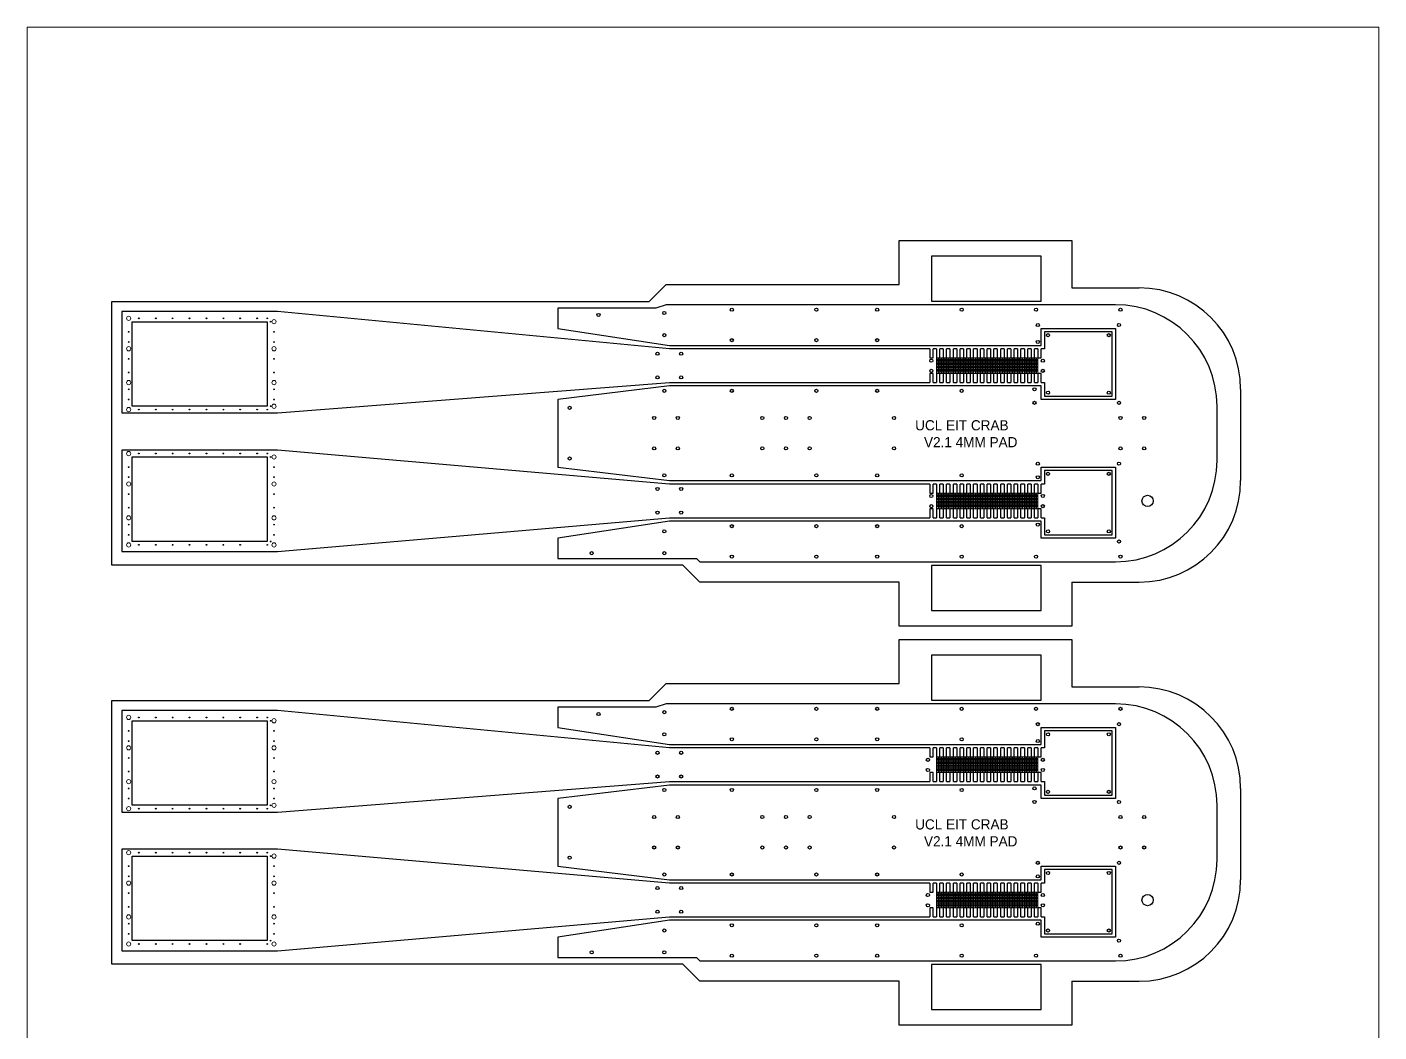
# Model space of a CAD drawing. Header units: millimetres. Extents: x 43.3 to 83.3, y 94.2 to 164.2.
# Drawn here: x 43.29 to 83.29, y 134.5 to 164.21 of the extents above; entities that cross this region are included whole.
import ezdxf

# ---------------------------------------------------------------- set-up
doc = ezdxf.new("R2010")
doc.units = ezdxf.units.MM
for name, color, linetype in [('Foil', 5, 'Continuous'), ('Opening', 1, 'Continuous'), ('Outline', 3, 'Continuous'), ('Rasters', 6, 'Continuous')]:
    doc.layers.add(name, color=color, linetype=linetype)

# ---------------------------------------------------------------- blocks, each defined once
blk = doc.blocks.new('*U15')
at = {"layer": 'Rasters'}
blk.add_line((0, 0.233), (0, -0.233), dxfattribs=at)
blk = doc.blocks.new('*U16')
at = {"layer": 'Rasters', "color": 0, "linetype": 'ByBlock', "lineweight": -2, "transparency": 16777216}
for p in [(0, 0), (0.05, 0), (0.1, 0), (0.15, 0), (0.2, 0), (0.25, 0), (0.3, 0), (0.35, 0), (0.4, 0), (0.45, 0), (0.5, 0), (0.55, 0), (0.6, 0), (0.65, 0), (0.7, 0), (0.75, 0), (0.8, 0), (0.85, 0), (0.9, 0), (0.95, 0), (1, 0), (1.05, 0), (1.1, 0), (1.15, 0), (1.2, 0), (1.25, 0), (1.3, 0), (1.35, 0), (1.4, 0), (1.45, 0), (1.5, 0), (1.55, 0), (1.6, 0), (1.65, 0), (1.7, 0), (1.75, 0), (1.8, 0), (1.85, 0), (1.9, 0), (1.95, 0), (2, 0), (2.05, 0), (2.1, 0), (2.15, 0), (2.2, 0), (2.25, 0), (2.3, 0), (2.35, 0), (2.4, 0), (2.45, 0), (2.5, 0), (2.55, 0), (2.6, 0), (2.65, 0), (2.7, 0), (2.75, 0), (2.8, 0), (2.85, 0), (2.9, 0)]:
    blk.add_blockref('*U15', p, dxfattribs=at)
blk = doc.blocks.new('*U17')
at = {"layer": 'Rasters'}
blk.add_line((0, 0.233), (0, -0.233), dxfattribs=at)
blk = doc.blocks.new('*U18')
at = {"layer": 'Rasters', "color": 0, "linetype": 'ByBlock', "lineweight": -2, "transparency": 16777216}
for p in [(0, 0), (0.05, 0), (0.1, 0), (0.15, 0), (0.2, 0), (0.25, 0), (0.3, 0), (0.35, 0), (0.4, 0), (0.45, 0), (0.5, 0), (0.55, 0), (0.6, 0), (0.65, 0), (0.7, 0), (0.75, 0), (0.8, 0), (0.85, 0), (0.9, 0), (0.95, 0), (1, 0), (1.05, 0), (1.1, 0), (1.15, 0), (1.2, 0), (1.25, 0), (1.3, 0), (1.35, 0), (1.4, 0), (1.45, 0), (1.5, 0), (1.55, 0), (1.6, 0), (1.65, 0), (1.7, 0), (1.75, 0), (1.8, 0), (1.85, 0), (1.9, 0), (1.95, 0), (2, 0), (2.05, 0), (2.1, 0), (2.15, 0), (2.2, 0), (2.25, 0), (2.3, 0), (2.35, 0), (2.4, 0), (2.45, 0), (2.5, 0), (2.55, 0), (2.6, 0), (2.65, 0), (2.7, 0), (2.75, 0), (2.8, 0), (2.85, 0), (2.9, 0)]:
    blk.add_blockref('*U17', p, dxfattribs=at)
blk = doc.blocks.new('*U19')
at = {"layer": 'Rasters'}
blk.add_line((0, 0.233), (0, -0.233), dxfattribs=at)
blk = doc.blocks.new('*U20')
at = {"layer": 'Rasters', "color": 0, "linetype": 'ByBlock', "lineweight": -2, "transparency": 16777216}
for p in [(0, 0), (0.05, 0), (0.1, 0), (0.15, 0), (0.2, 0), (0.25, 0), (0.3, 0), (0.35, 0), (0.4, 0), (0.45, 0), (0.5, 0), (0.55, 0), (0.6, 0), (0.65, 0), (0.7, 0), (0.75, 0), (0.8, 0), (0.85, 0), (0.9, 0), (0.95, 0), (1, 0), (1.05, 0), (1.1, 0), (1.15, 0), (1.2, 0), (1.25, 0), (1.3, 0), (1.35, 0), (1.4, 0), (1.45, 0), (1.5, 0), (1.55, 0), (1.6, 0), (1.65, 0), (1.7, 0), (1.75, 0), (1.8, 0), (1.85, 0), (1.9, 0), (1.95, 0), (2, 0), (2.05, 0), (2.1, 0), (2.15, 0), (2.2, 0), (2.25, 0), (2.3, 0), (2.35, 0), (2.4, 0), (2.45, 0), (2.5, 0), (2.55, 0), (2.6, 0), (2.65, 0), (2.7, 0), (2.75, 0), (2.8, 0), (2.85, 0), (2.9, 0)]:
    blk.add_blockref('*U19', p, dxfattribs=at)
blk = doc.blocks.new('*U24')
at = {"layer": 'Rasters'}
blk.add_line((0, 0.233), (0, -0.233), dxfattribs=at)
blk = doc.blocks.new('*U25')
at = {"layer": 'Rasters', "color": 0, "linetype": 'ByBlock', "lineweight": -2, "transparency": 16777216}
for p in [(0, 0), (0.05, 0), (0.1, 0), (0.15, 0), (0.2, 0), (0.25, 0), (0.3, 0), (0.35, 0), (0.4, 0), (0.45, 0), (0.5, 0), (0.55, 0), (0.6, 0), (0.65, 0), (0.7, 0), (0.75, 0), (0.8, 0), (0.85, 0), (0.9, 0), (0.95, 0), (1, 0), (1.05, 0), (1.1, 0), (1.15, 0), (1.2, 0), (1.25, 0), (1.3, 0), (1.35, 0), (1.4, 0), (1.45, 0), (1.5, 0), (1.55, 0), (1.6, 0), (1.65, 0), (1.7, 0), (1.75, 0), (1.8, 0), (1.85, 0), (1.9, 0), (1.95, 0), (2, 0), (2.05, 0), (2.1, 0), (2.15, 0), (2.2, 0), (2.25, 0), (2.3, 0), (2.35, 0), (2.4, 0), (2.45, 0), (2.5, 0), (2.55, 0), (2.6, 0), (2.65, 0), (2.7, 0), (2.75, 0), (2.8, 0), (2.85, 0), (2.9, 0)]:
    blk.add_blockref('*U24', p, dxfattribs=at)

msp = doc.modelspace()

# ---------------------------------------------------------------- linework, layer by layer
at = {"layer": 'Foil'}
for p, q in [((73.2, 157.436), (70.057, 157.436)), ((70.057, 157.436), (70.057, 156.11)), ((73.3, 157.436), (73.2, 157.436)), ((73.3, 156.11), (73.3, 157.436)), ((62.2, 156), (61.9, 155.9)), ((69.7, 156), (62.2, 156)), ((73.4, 156), (69.7, 156)), ((70.057, 156.11), (73.2, 156.11)), ((73.2, 156.11), (73.3, 156.11)), ((75.4, 156), (73.4, 156)), ((75.5, 156), (75.4, 156)), ((50.7, 155.8), (46.1, 155.8)), ((46.1, 155.8), (46.1, 152.8)), ((62.3, 154.7), (50.7, 155.8)), ((61.9, 155.9), (59, 155.9)), ((59, 155.9), (59, 155.3)), ((59, 155.3), (62.3, 154.8)), ((73.3, 154.8), (73.3, 155.3)), ((73.3, 155.3), (73.4, 155.3)), ((73.4, 155.3), (75.5, 155.3)), ((75.4, 155.2), (73.4, 155.2)), ((73.4, 155.2), (73.4, 154.7)), ((75.4, 153.3), (75.4, 155.2)), ((75.5, 155.3), (75.5, 154.2)), ((62.3, 154.8), (62.4, 154.8)), ((62.4, 154.8), (67.1, 154.8)), ((67.1, 154.8), (69.7, 154.8)), ((69.7, 154.8), (73.3, 154.8)), ((66.9, 154.7), (62.3, 154.7)), ((69.7, 154.7), (66.9, 154.7)), ((70, 154.7), (69.7, 154.7)), ((70.2, 154.7), (70.1, 154.7)), ((70.4, 154.7), (70.3, 154.7)), ((70.6, 154.7), (70.5, 154.7)), ((70.8, 154.7), (70.7, 154.7)), ((71, 154.7), (70.9, 154.7)), ((71.2, 154.7), (71.1, 154.7)), ((71.4, 154.7), (71.3, 154.7)), ((71.6, 154.7), (71.5, 154.7)), ((71.8, 154.7), (71.7, 154.7)), ((72, 154.7), (71.9, 154.7)), ((72.2, 154.7), (72.1, 154.7)), ((72.4, 154.7), (72.3, 154.7)), ((72.6, 154.7), (72.5, 154.7)), ((72.8, 154.7), (72.7, 154.7)), ((73, 154.7), (72.9, 154.7)), ((73.2, 154.7), (73.1, 154.7)), ((73.4, 154.7), (73.3, 154.7)), ((75.5, 154.2), (75.5, 153.2)), ((50.7, 152.8), (62.3, 153.7)), ((62.3, 153.6), (59, 153.2)), ((62.3, 153.7), (63.2, 153.7)), ((63.3, 153.6), (62.3, 153.6)), ((63.2, 153.7), (66.9, 153.7)), ((67, 153.6), (63.3, 153.6)), ((66.9, 153.7), (69.7, 153.7)), ((69.7, 153.6), (67, 153.6)), ((69.7, 153.7), (70, 153.7)), ((73.2, 153.6), (69.7, 153.6)), ((70.1, 153.7), (70.2, 153.7)), ((70.3, 153.7), (70.4, 153.7)), ((70.5, 153.7), (70.6, 153.7)), ((70.7, 153.7), (70.8, 153.7)), ((70.9, 153.7), (71, 153.7)), ((71.1, 153.7), (71.2, 153.7)), ((71.3, 153.7), (71.4, 153.7)), ((71.5, 153.7), (71.6, 153.7)), ((71.7, 153.7), (71.8, 153.7)), ((71.9, 153.7), (72, 153.7)), ((72.1, 153.7), (72.2, 153.7)), ((72.3, 153.7), (72.4, 153.7)), ((72.5, 153.7), (72.6, 153.7)), ((72.7, 153.7), (72.8, 153.7)), ((72.9, 153.7), (73, 153.7)), ((73.1, 153.7), (73.2, 153.7)), ((73.3, 153.6), (73.2, 153.6)), ((73.3, 153.7), (73.4, 153.7)), ((73.3, 153.2), (73.3, 153.6)), ((73.4, 153.7), (73.4, 153.3)), ((59, 153.2), (59, 151.2)), ((73.4, 153.2), (73.3, 153.2)), ((73.4, 153.3), (75.4, 153.3)), ((75.5, 153.2), (73.4, 153.2)), ((46.1, 152.8), (50.7, 152.8)), ((78.5, 151.4), (78.5, 153)), ((46.1, 151.7), (46.1, 148.7)), ((50.7, 151.7), (46.1, 151.7)), ((62.3, 150.7), (50.7, 151.7)), ((59, 151.2), (62.3, 150.8)), ((73.3, 150.8), (73.3, 151.2)), ((73.3, 151.2), (73.4, 151.2)), ((73.4, 151.2), (75.5, 151.2)), ((75.5, 151.2), (75.5, 150.2)), ((62.3, 150.8), (63.4, 150.8)), ((63.4, 150.8), (67, 150.8)), ((67, 150.8), (69.7, 150.8)), ((69.7, 150.8), (73.3, 150.8)), ((75.4, 151.1), (73.4, 151.1)), ((73.4, 151.1), (73.4, 150.7)), ((75.4, 149.2), (75.4, 151.1)), ((63.3, 150.7), (62.3, 150.7)), ((66.9, 150.7), (63.3, 150.7)), ((69.7, 150.7), (66.9, 150.7)), ((70, 150.7), (69.7, 150.7)), ((70.2, 150.7), (70.1, 150.7)), ((70.4, 150.7), (70.3, 150.7)), ((70.6, 150.7), (70.5, 150.7)), ((70.8, 150.7), (70.7, 150.7)), ((71, 150.7), (70.9, 150.7)), ((71.2, 150.7), (71.1, 150.7)), ((71.4, 150.7), (71.3, 150.7)), ((71.6, 150.7), (71.5, 150.7)), ((71.8, 150.7), (71.7, 150.7)), ((72, 150.7), (71.9, 150.7)), ((72.2, 150.7), (72.1, 150.7)), ((72.4, 150.7), (72.3, 150.7)), ((72.6, 150.7), (72.5, 150.7)), ((72.8, 150.7), (72.7, 150.7)), ((73, 150.7), (72.9, 150.7)), ((73.2, 150.7), (73.1, 150.7)), ((73.4, 150.7), (73.3, 150.7)), ((75.5, 150.2), (75.5, 149.1)), ((50.7, 148.7), (62.3, 149.7)), ((62.3, 149.6), (59, 149.1)), ((62.3, 149.7), (63.2, 149.7)), ((63.4, 149.6), (62.3, 149.6)), ((63.2, 149.7), (66.9, 149.7)), ((67.1, 149.6), (63.4, 149.6)), ((66.9, 149.7), (69.7, 149.7)), ((69.7, 149.6), (67.1, 149.6)), ((69.7, 149.7), (70, 149.7)), ((73.2, 149.6), (69.7, 149.6)), ((70.1, 149.7), (70.2, 149.7)), ((70.3, 149.7), (70.4, 149.7)), ((70.5, 149.7), (70.6, 149.7)), ((70.7, 149.7), (70.8, 149.7)), ((70.9, 149.7), (71, 149.7)), ((71.1, 149.7), (71.2, 149.7)), ((71.3, 149.7), (71.4, 149.7)), ((71.5, 149.7), (71.6, 149.7)), ((71.7, 149.7), (71.8, 149.7)), ((71.9, 149.7), (72, 149.7)), ((72.1, 149.7), (72.2, 149.7)), ((72.3, 149.7), (72.4, 149.7)), ((72.5, 149.7), (72.6, 149.7)), ((72.7, 149.7), (72.8, 149.7)), ((72.9, 149.7), (73, 149.7)), ((73.1, 149.7), (73.2, 149.7)), ((73.3, 149.6), (73.2, 149.6)), ((73.3, 149.7), (73.4, 149.7)), ((73.3, 149.1), (73.3, 149.6)), ((73.4, 149.7), (73.4, 149.2)), ((73.4, 149.2), (75.4, 149.2)), ((59, 149.1), (59, 148.5)), ((73.4, 149.1), (73.3, 149.1)), ((75.5, 149.1), (73.4, 149.1)), ((46.1, 148.7), (50.7, 148.7)), ((59, 148.5), (63.1, 148.5)), ((63.1, 148.5), (63.2, 148.4)), ((63.2, 148.4), (69.7, 148.4)), ((69.7, 148.4), (73.2, 148.4)), ((73.2, 148.4), (75.4, 148.4)), ((75.4, 148.4), (75.5, 148.4)), ((73.2, 148.291), (70.057, 148.291)), ((70.057, 148.291), (70.057, 146.965)), ((73.3, 148.291), (73.2, 148.291)), ((73.3, 146.965), (73.3, 148.291)), ((70.057, 146.965), (73.2, 146.965)), ((73.2, 146.965), (73.3, 146.965)), ((73.2, 145.636), (70.057, 145.636)), ((70.057, 145.636), (70.057, 144.31)), ((73.3, 145.636), (73.2, 145.636)), ((73.3, 144.31), (73.3, 145.636)), ((50.7, 144), (46.1, 144)), ((46.1, 144), (46.1, 141)), ((62.3, 142.9), (50.7, 144)), ((61.9, 144.1), (59, 144.1)), ((59, 144.1), (59, 143.5)), ((62.2, 144.2), (61.9, 144.1)), ((69.7, 144.2), (62.2, 144.2)), ((73.4, 144.2), (69.7, 144.2)), ((70.057, 144.31), (73.2, 144.31)), ((73.2, 144.31), (73.3, 144.31)), ((75.4, 144.2), (73.4, 144.2)), ((75.5, 144.2), (75.4, 144.2)), ((59, 143.5), (62.3, 143)), ((73.3, 143), (73.3, 143.5)), ((73.3, 143.5), (73.4, 143.5)), ((73.4, 143.5), (75.5, 143.5)), ((75.4, 143.4), (73.4, 143.4)), ((73.4, 143.4), (73.4, 142.9)), ((75.4, 141.5), (75.4, 143.4)), ((75.5, 143.5), (75.5, 142.4)), ((62.3, 143), (62.4, 143)), ((66.9, 142.9), (62.3, 142.9)), ((62.4, 143), (67.1, 143)), ((69.7, 142.9), (66.9, 142.9)), ((67.1, 143), (69.7, 143)), ((69.7, 143), (73.3, 143)), ((70, 142.9), (69.7, 142.9)), ((70.2, 142.9), (70.1, 142.9)), ((70.4, 142.9), (70.3, 142.9)), ((70.6, 142.9), (70.5, 142.9)), ((70.8, 142.9), (70.7, 142.9)), ((71, 142.9), (70.9, 142.9)), ((71.2, 142.9), (71.1, 142.9)), ((71.4, 142.9), (71.3, 142.9)), ((71.6, 142.9), (71.5, 142.9)), ((71.8, 142.9), (71.7, 142.9)), ((72, 142.9), (71.9, 142.9)), ((72.2, 142.9), (72.1, 142.9)), ((72.4, 142.9), (72.3, 142.9)), ((72.6, 142.9), (72.5, 142.9)), ((72.8, 142.9), (72.7, 142.9)), ((73, 142.9), (72.9, 142.9)), ((73.2, 142.9), (73.1, 142.9)), ((73.4, 142.9), (73.3, 142.9)), ((75.5, 142.4), (75.5, 141.4)), ((50.7, 141), (62.3, 141.9)), ((62.3, 141.8), (59, 141.4)), ((62.3, 141.9), (63.2, 141.9)), ((63.3, 141.8), (62.3, 141.8)), ((63.2, 141.9), (66.9, 141.9)), ((67, 141.8), (63.3, 141.8)), ((66.9, 141.9), (69.7, 141.9)), ((69.7, 141.8), (67, 141.8)), ((69.7, 141.9), (70, 141.9)), ((73.2, 141.8), (69.7, 141.8)), ((70.1, 141.9), (70.2, 141.9)), ((70.3, 141.9), (70.4, 141.9)), ((70.5, 141.9), (70.6, 141.9)), ((70.7, 141.9), (70.8, 141.9)), ((70.9, 141.9), (71, 141.9)), ((71.1, 141.9), (71.2, 141.9)), ((71.3, 141.9), (71.4, 141.9)), ((71.5, 141.9), (71.6, 141.9)), ((71.7, 141.9), (71.8, 141.9)), ((71.9, 141.9), (72, 141.9)), ((72.1, 141.9), (72.2, 141.9)), ((72.3, 141.9), (72.4, 141.9)), ((72.5, 141.9), (72.6, 141.9)), ((72.7, 141.9), (72.8, 141.9)), ((72.9, 141.9), (73, 141.9)), ((73.1, 141.9), (73.2, 141.9)), ((73.3, 141.8), (73.2, 141.8)), ((73.3, 141.9), (73.4, 141.9)), ((73.3, 141.4), (73.3, 141.8)), ((73.4, 141.9), (73.4, 141.5)), ((59, 141.4), (59, 139.4)), ((73.4, 141.4), (73.3, 141.4)), ((73.4, 141.5), (75.4, 141.5)), ((75.5, 141.4), (73.4, 141.4)), ((78.5, 139.6), (78.5, 141.2)), ((46.1, 141), (50.7, 141)), ((46.1, 139.9), (46.1, 136.9)), ((50.7, 139.9), (46.1, 139.9)), ((62.3, 138.9), (50.7, 139.9)), ((59, 139.4), (62.3, 139)), ((73.3, 139), (73.3, 139.4)), ((73.3, 139.4), (73.4, 139.4)), ((73.4, 139.4), (75.5, 139.4)), ((75.4, 139.3), (73.4, 139.3)), ((73.4, 139.3), (73.4, 138.9)), ((75.4, 137.4), (75.4, 139.3)), ((75.5, 139.4), (75.5, 138.4)), ((62.3, 139), (63.4, 139)), ((63.3, 138.9), (62.3, 138.9)), ((66.9, 138.9), (63.3, 138.9)), ((63.4, 139), (67, 139)), ((69.7, 138.9), (66.9, 138.9)), ((67, 139), (69.7, 139)), ((69.7, 139), (73.3, 139)), ((70, 138.9), (69.7, 138.9)), ((70.2, 138.9), (70.1, 138.9)), ((70.4, 138.9), (70.3, 138.9)), ((70.6, 138.9), (70.5, 138.9)), ((70.8, 138.9), (70.7, 138.9)), ((71, 138.9), (70.9, 138.9)), ((71.2, 138.9), (71.1, 138.9)), ((71.4, 138.9), (71.3, 138.9)), ((71.6, 138.9), (71.5, 138.9)), ((71.8, 138.9), (71.7, 138.9)), ((72, 138.9), (71.9, 138.9)), ((72.2, 138.9), (72.1, 138.9)), ((72.4, 138.9), (72.3, 138.9)), ((72.6, 138.9), (72.5, 138.9)), ((72.8, 138.9), (72.7, 138.9)), ((73, 138.9), (72.9, 138.9)), ((73.2, 138.9), (73.1, 138.9)), ((73.4, 138.9), (73.3, 138.9)), ((75.5, 138.4), (75.5, 137.3)), ((50.7, 136.9), (62.3, 137.9)), ((62.3, 137.8), (59, 137.3)), ((62.3, 137.9), (63.2, 137.9)), ((63.4, 137.8), (62.3, 137.8)), ((63.2, 137.9), (66.9, 137.9)), ((67.1, 137.8), (63.4, 137.8)), ((66.9, 137.9), (69.7, 137.9)), ((69.7, 137.8), (67.1, 137.8)), ((69.7, 137.9), (70, 137.9)), ((73.2, 137.8), (69.7, 137.8)), ((70.1, 137.9), (70.2, 137.9)), ((70.3, 137.9), (70.4, 137.9)), ((70.5, 137.9), (70.6, 137.9)), ((70.7, 137.9), (70.8, 137.9)), ((70.9, 137.9), (71, 137.9)), ((71.1, 137.9), (71.2, 137.9)), ((71.3, 137.9), (71.4, 137.9)), ((71.5, 137.9), (71.6, 137.9)), ((71.7, 137.9), (71.8, 137.9)), ((71.9, 137.9), (72, 137.9)), ((72.1, 137.9), (72.2, 137.9)), ((72.3, 137.9), (72.4, 137.9)), ((72.5, 137.9), (72.6, 137.9)), ((72.7, 137.9), (72.8, 137.9)), ((72.9, 137.9), (73, 137.9)), ((73.1, 137.9), (73.2, 137.9)), ((73.3, 137.8), (73.2, 137.8)), ((73.3, 137.9), (73.4, 137.9)), ((73.3, 137.3), (73.3, 137.8)), ((73.4, 137.9), (73.4, 137.4)), ((59, 137.3), (59, 136.7)), ((73.4, 137.3), (73.3, 137.3)), ((73.4, 137.4), (75.4, 137.4)), ((75.5, 137.3), (73.4, 137.3)), ((46.1, 136.9), (50.7, 136.9)), ((59, 136.7), (63.1, 136.7)), ((63.1, 136.7), (63.2, 136.6)), ((63.2, 136.6), (69.7, 136.6)), ((69.7, 136.6), (73.2, 136.6)), ((73.2, 136.491), (70.057, 136.491)), ((70.057, 136.491), (70.057, 135.165)), ((73.2, 136.6), (75.4, 136.6)), ((73.3, 136.491), (73.2, 136.491)), ((73.3, 135.165), (73.3, 136.491)), ((75.4, 136.6), (75.5, 136.6)), ((70.057, 135.165), (73.2, 135.165)), ((73.2, 135.165), (73.3, 135.165))]:
    msp.add_line(p, q, dxfattribs=at)
for points in [[(70, 154.7), (70, 154.433), (70.1, 154.433), (70.1, 154.7)], [(70.2, 154.7), (70.2, 154.433), (70.3, 154.433), (70.3, 154.7)], [(70.4, 154.7), (70.4, 154.433), (70.5, 154.433), (70.5, 154.7)], [(70.6, 154.7), (70.6, 154.433), (70.7, 154.433), (70.7, 154.7)], [(70.8, 154.7), (70.8, 154.433), (70.9, 154.433), (70.9, 154.7)], [(71, 154.7), (71, 154.433), (71.1, 154.433), (71.1, 154.7)], [(71.2, 154.7), (71.2, 154.433), (71.3, 154.433), (71.3, 154.7)], [(71.4, 154.7), (71.4, 154.433), (71.5, 154.433), (71.5, 154.7)], [(71.6, 154.7), (71.6, 154.433), (71.7, 154.433), (71.7, 154.7)], [(71.8, 154.7), (71.8, 154.433), (71.9, 154.433), (71.9, 154.7)], [(72, 154.7), (72, 154.433), (72.1, 154.433), (72.1, 154.7)], [(72.2, 154.7), (72.2, 154.433), (72.3, 154.433), (72.3, 154.7)], [(72.4, 154.7), (72.4, 154.433), (72.5, 154.433), (72.5, 154.7)], [(72.6, 154.7), (72.6, 154.433), (72.7, 154.433), (72.7, 154.7)], [(72.8, 154.7), (72.8, 154.433), (72.9, 154.433), (72.9, 154.7)], [(73, 154.7), (73, 154.433), (73.1, 154.433), (73.1, 154.7)], [(73.2, 154.7), (73.2, 154.433), (73.3, 154.433), (73.3, 154.7)], [(70.1, 153.7), (70.1, 153.967), (70, 153.967), (70, 153.7)], [(70.3, 153.7), (70.3, 153.967), (70.2, 153.967), (70.2, 153.7)], [(70.5, 153.7), (70.5, 153.967), (70.4, 153.967), (70.4, 153.7)], [(70.7, 153.7), (70.7, 153.967), (70.6, 153.967), (70.6, 153.7)], [(70.9, 153.7), (70.9, 153.967), (70.8, 153.967), (70.8, 153.7)], [(71.1, 153.7), (71.1, 153.967), (71, 153.967), (71, 153.7)], [(71.3, 153.7), (71.3, 153.967), (71.2, 153.967), (71.2, 153.7)], [(71.5, 153.7), (71.5, 153.967), (71.4, 153.967), (71.4, 153.7)], [(71.7, 153.7), (71.7, 153.967), (71.6, 153.967), (71.6, 153.7)], [(71.9, 153.7), (71.9, 153.967), (71.8, 153.967), (71.8, 153.7)], [(72.1, 153.7), (72.1, 153.967), (72, 153.967), (72, 153.7)], [(72.3, 153.7), (72.3, 153.967), (72.2, 153.967), (72.2, 153.7)], [(72.5, 153.7), (72.5, 153.967), (72.4, 153.967), (72.4, 153.7)], [(72.7, 153.7), (72.7, 153.967), (72.6, 153.967), (72.6, 153.7)], [(72.9, 153.7), (72.9, 153.967), (72.8, 153.967), (72.8, 153.7)], [(73.1, 153.7), (73.1, 153.967), (73, 153.967), (73, 153.7)], [(73.3, 153.7), (73.3, 153.967), (73.2, 153.967), (73.2, 153.7)], [(70, 150.7), (70, 150.433), (70.1, 150.433), (70.1, 150.7)], [(70.2, 150.7), (70.2, 150.433), (70.3, 150.433), (70.3, 150.7)], [(70.4, 150.7), (70.4, 150.433), (70.5, 150.433), (70.5, 150.7)], [(70.6, 150.7), (70.6, 150.433), (70.7, 150.433), (70.7, 150.7)], [(70.8, 150.7), (70.8, 150.433), (70.9, 150.433), (70.9, 150.7)], [(71, 150.7), (71, 150.433), (71.1, 150.433), (71.1, 150.7)], [(71.2, 150.7), (71.2, 150.433), (71.3, 150.433), (71.3, 150.7)], [(71.4, 150.7), (71.4, 150.433), (71.5, 150.433), (71.5, 150.7)], [(71.6, 150.7), (71.6, 150.433), (71.7, 150.433), (71.7, 150.7)], [(71.8, 150.7), (71.8, 150.433), (71.9, 150.433), (71.9, 150.7)], [(72, 150.7), (72, 150.433), (72.1, 150.433), (72.1, 150.7)], [(72.2, 150.7), (72.2, 150.433), (72.3, 150.433), (72.3, 150.7)], [(72.4, 150.7), (72.4, 150.433), (72.5, 150.433), (72.5, 150.7)], [(72.6, 150.7), (72.6, 150.433), (72.7, 150.433), (72.7, 150.7)], [(72.8, 150.7), (72.8, 150.433), (72.9, 150.433), (72.9, 150.7)], [(73, 150.7), (73, 150.433), (73.1, 150.433), (73.1, 150.7)], [(73.2, 150.7), (73.2, 150.433), (73.3, 150.433), (73.3, 150.7)], [(70.1, 149.7), (70.1, 149.967), (70, 149.967), (70, 149.7)], [(70.3, 149.7), (70.3, 149.967), (70.2, 149.967), (70.2, 149.7)], [(70.5, 149.7), (70.5, 149.967), (70.4, 149.967), (70.4, 149.7)], [(70.7, 149.7), (70.7, 149.967), (70.6, 149.967), (70.6, 149.7)], [(70.9, 149.7), (70.9, 149.967), (70.8, 149.967), (70.8, 149.7)], [(71.1, 149.7), (71.1, 149.967), (71, 149.967), (71, 149.7)], [(71.3, 149.7), (71.3, 149.967), (71.2, 149.967), (71.2, 149.7)], [(71.5, 149.7), (71.5, 149.967), (71.4, 149.967), (71.4, 149.7)], [(71.7, 149.7), (71.7, 149.967), (71.6, 149.967), (71.6, 149.7)], [(71.9, 149.7), (71.9, 149.967), (71.8, 149.967), (71.8, 149.7)], [(72.1, 149.7), (72.1, 149.967), (72, 149.967), (72, 149.7)], [(72.3, 149.7), (72.3, 149.967), (72.2, 149.967), (72.2, 149.7)], [(72.5, 149.7), (72.5, 149.967), (72.4, 149.967), (72.4, 149.7)], [(72.7, 149.7), (72.7, 149.967), (72.6, 149.967), (72.6, 149.7)], [(72.9, 149.7), (72.9, 149.967), (72.8, 149.967), (72.8, 149.7)], [(73.1, 149.7), (73.1, 149.967), (73, 149.967), (73, 149.7)], [(73.3, 149.7), (73.3, 149.967), (73.2, 149.967), (73.2, 149.7)], [(70, 142.9), (70, 142.633), (70.1, 142.633), (70.1, 142.9)], [(70.2, 142.9), (70.2, 142.633), (70.3, 142.633), (70.3, 142.9)], [(70.4, 142.9), (70.4, 142.633), (70.5, 142.633), (70.5, 142.9)], [(70.6, 142.9), (70.6, 142.633), (70.7, 142.633), (70.7, 142.9)], [(70.8, 142.9), (70.8, 142.633), (70.9, 142.633), (70.9, 142.9)], [(71, 142.9), (71, 142.633), (71.1, 142.633), (71.1, 142.9)], [(71.2, 142.9), (71.2, 142.633), (71.3, 142.633), (71.3, 142.9)], [(71.4, 142.9), (71.4, 142.633), (71.5, 142.633), (71.5, 142.9)], [(71.6, 142.9), (71.6, 142.633), (71.7, 142.633), (71.7, 142.9)], [(71.8, 142.9), (71.8, 142.633), (71.9, 142.633), (71.9, 142.9)], [(72, 142.9), (72, 142.633), (72.1, 142.633), (72.1, 142.9)], [(72.2, 142.9), (72.2, 142.633), (72.3, 142.633), (72.3, 142.9)], [(72.4, 142.9), (72.4, 142.633), (72.5, 142.633), (72.5, 142.9)], [(72.6, 142.9), (72.6, 142.633), (72.7, 142.633), (72.7, 142.9)], [(72.8, 142.9), (72.8, 142.633), (72.9, 142.633), (72.9, 142.9)], [(73, 142.9), (73, 142.633), (73.1, 142.633), (73.1, 142.9)], [(73.2, 142.9), (73.2, 142.633), (73.3, 142.633), (73.3, 142.9)], [(70.1, 141.9), (70.1, 142.167), (70, 142.167), (70, 141.9)], [(70.3, 141.9), (70.3, 142.167), (70.2, 142.167), (70.2, 141.9)], [(70.5, 141.9), (70.5, 142.167), (70.4, 142.167), (70.4, 141.9)], [(70.7, 141.9), (70.7, 142.167), (70.6, 142.167), (70.6, 141.9)], [(70.9, 141.9), (70.9, 142.167), (70.8, 142.167), (70.8, 141.9)], [(71.1, 141.9), (71.1, 142.167), (71, 142.167), (71, 141.9)], [(71.3, 141.9), (71.3, 142.167), (71.2, 142.167), (71.2, 141.9)], [(71.5, 141.9), (71.5, 142.167), (71.4, 142.167), (71.4, 141.9)], [(71.7, 141.9), (71.7, 142.167), (71.6, 142.167), (71.6, 141.9)], [(71.9, 141.9), (71.9, 142.167), (71.8, 142.167), (71.8, 141.9)], [(72.1, 141.9), (72.1, 142.167), (72, 142.167), (72, 141.9)], [(72.3, 141.9), (72.3, 142.167), (72.2, 142.167), (72.2, 141.9)], [(72.5, 141.9), (72.5, 142.167), (72.4, 142.167), (72.4, 141.9)], [(72.7, 141.9), (72.7, 142.167), (72.6, 142.167), (72.6, 141.9)], [(72.9, 141.9), (72.9, 142.167), (72.8, 142.167), (72.8, 141.9)], [(73.1, 141.9), (73.1, 142.167), (73, 142.167), (73, 141.9)], [(73.3, 141.9), (73.3, 142.167), (73.2, 142.167), (73.2, 141.9)], [(70, 138.9), (70, 138.633), (70.1, 138.633), (70.1, 138.9)], [(70.2, 138.9), (70.2, 138.633), (70.3, 138.633), (70.3, 138.9)], [(70.4, 138.9), (70.4, 138.633), (70.5, 138.633), (70.5, 138.9)], [(70.6, 138.9), (70.6, 138.633), (70.7, 138.633), (70.7, 138.9)], [(70.8, 138.9), (70.8, 138.633), (70.9, 138.633), (70.9, 138.9)], [(71, 138.9), (71, 138.633), (71.1, 138.633), (71.1, 138.9)], [(71.2, 138.9), (71.2, 138.633), (71.3, 138.633), (71.3, 138.9)], [(71.4, 138.9), (71.4, 138.633), (71.5, 138.633), (71.5, 138.9)], [(71.6, 138.9), (71.6, 138.633), (71.7, 138.633), (71.7, 138.9)], [(71.8, 138.9), (71.8, 138.633), (71.9, 138.633), (71.9, 138.9)], [(72, 138.9), (72, 138.633), (72.1, 138.633), (72.1, 138.9)], [(72.2, 138.9), (72.2, 138.633), (72.3, 138.633), (72.3, 138.9)], [(72.4, 138.9), (72.4, 138.633), (72.5, 138.633), (72.5, 138.9)], [(72.6, 138.9), (72.6, 138.633), (72.7, 138.633), (72.7, 138.9)], [(72.8, 138.9), (72.8, 138.633), (72.9, 138.633), (72.9, 138.9)], [(73, 138.9), (73, 138.633), (73.1, 138.633), (73.1, 138.9)], [(73.2, 138.9), (73.2, 138.633), (73.3, 138.633), (73.3, 138.9)], [(70.1, 137.9), (70.1, 138.167), (70, 138.167), (70, 137.9)], [(70.3, 137.9), (70.3, 138.167), (70.2, 138.167), (70.2, 137.9)], [(70.5, 137.9), (70.5, 138.167), (70.4, 138.167), (70.4, 137.9)], [(70.7, 137.9), (70.7, 138.167), (70.6, 138.167), (70.6, 137.9)], [(70.9, 137.9), (70.9, 138.167), (70.8, 138.167), (70.8, 137.9)], [(71.1, 137.9), (71.1, 138.167), (71, 138.167), (71, 137.9)], [(71.3, 137.9), (71.3, 138.167), (71.2, 138.167), (71.2, 137.9)], [(71.5, 137.9), (71.5, 138.167), (71.4, 138.167), (71.4, 137.9)], [(71.7, 137.9), (71.7, 138.167), (71.6, 138.167), (71.6, 137.9)], [(71.9, 137.9), (71.9, 138.167), (71.8, 138.167), (71.8, 137.9)], [(72.1, 137.9), (72.1, 138.167), (72, 138.167), (72, 137.9)], [(72.3, 137.9), (72.3, 138.167), (72.2, 138.167), (72.2, 137.9)], [(72.5, 137.9), (72.5, 138.167), (72.4, 138.167), (72.4, 137.9)], [(72.7, 137.9), (72.7, 138.167), (72.6, 138.167), (72.6, 137.9)], [(72.9, 137.9), (72.9, 138.167), (72.8, 138.167), (72.8, 137.9)], [(73.1, 137.9), (73.1, 138.167), (73, 138.167), (73, 137.9)], [(73.3, 137.9), (73.3, 138.167), (73.2, 138.167), (73.2, 137.9)]]:
    msp.add_lwpolyline(points, dxfattribs=at)
at = {"layer": 'Foil', "linetype": 'Continuous', "lineweight": 0}
for centre in [(46.3, 155.6), (50.6, 155.5), (46.3, 154.7), (50.6, 154.7), (46.3, 153.7), (50.6, 153.7), (46.3, 152.9), (50.6, 153), (46.3, 151.6), (50.6, 151.5), (46.3, 150.7), (50.6, 150.7), (46.3, 149.7), (50.6, 149.7), (46.3, 148.9), (50.6, 148.9), (46.3, 143.8), (50.6, 143.7), (46.3, 142.9), (50.6, 142.9), (46.3, 141.9), (50.6, 141.9), (50.6, 141.2), (46.3, 141.1), (46.3, 139.8), (50.6, 139.7), (46.3, 138.9), (50.6, 138.9), (46.3, 137.9), (50.6, 137.9), (46.3, 137.1), (50.6, 137.1)]:
    msp.add_circle(centre, 0.0626, dxfattribs=at)
at = {"layer": 'Foil'}
for centre, radius in [((46.6, 155.6), 0.0114), ((47.1, 155.6), 0.0114), ((47.6, 155.6), 0.0114), ((48.1, 155.6), 0.0114), ((48.6, 155.6), 0.0114), ((49.1, 155.6), 0.0114), ((49.6, 155.6), 0.0114), ((50.1, 155.6), 0.0114), ((50.4, 155.6), 0.0114), ((60.2, 155.7), 0.0463), ((62.146, 155.754), 0.0463), ((64.146, 155.854), 0.0463), ((66.646, 155.854), 0.0463), ((68.446, 155.854), 0.0463), ((70.946, 155.854), 0.0463), ((73.146, 155.854), 0.0463), ((75.646, 155.854), 0.0463), ((46.3, 155.2), 0.0114), ((50.5, 155.5), 0.0114), ((50.6, 155.2), 0.0114), ((73.2, 155.4), 0.0463), ((75.6, 155.4), 0.0463), ((46.3, 154.9), 0.0114), ((50.6, 154.9), 0.0114), ((62.146, 155.1), 0.0463), ((64.146, 154.954), 0.0463), ((66.646, 154.954), 0.0463), ((68.446, 154.954), 0.0463), ((73.2, 154.9), 0.0463), ((73.5, 155.1), 0.0463), ((75.3, 155.1), 0.0463), ((46.3, 154.4), 0.0114), ((50.6, 154.4), 0.0114), ((61.946, 154.554), 0.0463), ((62.646, 154.554), 0.0463), ((46.3, 154), 0.0114), ((50.6, 154), 0.0114), ((70.046, 154.346), 0.0463), ((70.046, 154.046), 0.0463), ((73.346, 154.346), 0.0463), ((73.346, 154.046), 0.0463), ((61.946, 153.854), 0.0463), ((62.646, 153.854), 0.0463), ((46.3, 153.5), 0.0114), ((46.3, 153.2), 0.0114), ((50.6, 153.5), 0.0114), ((50.6, 153.2), 0.0114), ((62.146, 153.454), 0.0463), ((64.146, 153.454), 0.0463), ((66.646, 153.454), 0.0463), ((68.446, 153.454), 0.0463), ((70.946, 153.454), 0.0463), ((73.1, 153.5), 0.0463), ((73.5, 153.4), 0.0463), ((75.3, 153.4), 0.0463), ((46.6, 152.9), 0.0114), ((47.1, 152.9), 0.0114), ((47.6, 152.9), 0.0114), ((48.1, 152.9), 0.0114), ((48.6, 152.9), 0.0114), ((49.1, 152.9), 0.0114), ((49.6, 152.9), 0.0114), ((50.1, 152.9), 0.0114), ((50.4, 152.9), 0.0114), ((50.5, 153), 0.0114), ((59.346, 152.954), 0.0463), ((73.1, 153.1), 0.0463), ((75.6, 153.1), 0.0463), ((61.846, 152.654), 0.0463), ((62.546, 152.654), 0.0463), ((65.046, 152.654), 0.0463), ((65.746, 152.654), 0.0463), ((66.446, 152.654), 0.0463), ((68.946, 152.654), 0.0463), ((75.646, 152.654), 0.0463), ((76.346, 152.654), 0.0463), ((46.6, 151.6), 0.0114), ((47.1, 151.6), 0.0114), ((47.6, 151.6), 0.0114), ((48.1, 151.6), 0.0114), ((48.6, 151.6), 0.0114), ((49.1, 151.6), 0.0114), ((49.6, 151.6), 0.0114), ((50.1, 151.6), 0.0114), ((50.4, 151.6), 0.0114), ((61.846, 151.754), 0.0463), ((62.546, 151.754), 0.0463), ((65.046, 151.754), 0.0463), ((65.746, 151.754), 0.0463), ((66.446, 151.754), 0.0463), ((68.946, 151.754), 0.0463), ((75.646, 151.754), 0.0463), ((76.346, 151.754), 0.0463), ((46.3, 151.2), 0.0114), ((50.5, 151.5), 0.0114), ((50.6, 151.2), 0.0114), ((59.346, 151.454), 0.0463), ((73.2, 151.3), 0.0463), ((75.6, 151.3), 0.0463), ((46.3, 150.9), 0.0114), ((50.6, 150.9), 0.0114), ((62.146, 150.954), 0.0463), ((64.146, 150.954), 0.0463), ((66.646, 150.954), 0.0463), ((68.446, 150.954), 0.0463), ((70.946, 150.954), 0.0463), ((73.2, 150.9), 0.0463), ((73.5, 151), 0.0463), ((75.3, 151), 0.0463), ((46.3, 150.4), 0.0114), ((50.6, 150.4), 0.0114), ((61.946, 150.554), 0.0463), ((62.646, 150.554), 0.0463), ((46.3, 150), 0.0114), ((50.6, 150), 0.0114), ((70.046, 150.346), 0.0463), ((70.046, 150.046), 0.0463), ((73.346, 150.346), 0.0463), ((73.346, 150.046), 0.0463), ((76.446, 150.2), 0.168), ((61.946, 149.854), 0.0463), ((62.646, 149.854), 0.0463), ((46.3, 149.5), 0.0114), ((46.3, 149.2), 0.0114), ((50.6, 149.5), 0.0114), ((50.6, 149.2), 0.0114), ((62.146, 149.3), 0.0463), ((64.146, 149.454), 0.0463), ((66.646, 149.454), 0.0463), ((68.446, 149.454), 0.0463), ((70.946, 149.454), 0.0463), ((73.2, 149.5), 0.0463), ((73.5, 149.3), 0.0463), ((75.3, 149.3), 0.0463), ((46.6, 148.9), 0.0114), ((47.1, 148.9), 0.0114), ((47.6, 148.9), 0.0114), ((48.1, 148.9), 0.0114), ((48.6, 148.9), 0.0114), ((49.1, 148.9), 0.0114), ((49.6, 148.9), 0.0114), ((50.4, 148.9), 0.0114), ((50.5, 149), 0.0114), ((75.6, 149), 0.0463), ((60, 148.654), 0.0463), ((62.146, 148.654), 0.0463), ((64.146, 148.554), 0.0463), ((66.646, 148.554), 0.0463), ((68.446, 148.554), 0.0463), ((70.946, 148.554), 0.0463), ((73.146, 148.554), 0.0463), ((75.646, 148.554), 0.0463), ((62.146, 143.954), 0.0463), ((64.146, 144.054), 0.0463), ((66.646, 144.054), 0.0463), ((68.446, 144.054), 0.0463), ((70.946, 144.054), 0.0463), ((73.146, 144.054), 0.0463), ((75.646, 144.054), 0.0463), ((46.6, 143.8), 0.0114), ((47.1, 143.8), 0.0114), ((47.6, 143.8), 0.0114), ((48.1, 143.8), 0.0114), ((48.6, 143.8), 0.0114), ((49.1, 143.8), 0.0114), ((49.6, 143.8), 0.0114), ((50.1, 143.8), 0.0114), ((50.4, 143.8), 0.0114), ((50.5, 143.7), 0.0114), ((60.2, 143.9), 0.0463), ((73.2, 143.6), 0.0463), ((75.6, 143.6), 0.0463), ((46.3, 143.4), 0.0114), ((50.6, 143.4), 0.0114), ((62.146, 143.3), 0.0463), ((64.146, 143.154), 0.0463), ((66.646, 143.154), 0.0463), ((68.446, 143.154), 0.0463), ((70.946, 143.154), 0.0463), ((73.5, 143.3), 0.0463), ((75.3, 143.3), 0.0463), ((46.3, 143.1), 0.0114), ((50.6, 143.1), 0.0114), ((61.946, 142.754), 0.0463), ((62.646, 142.754), 0.0463), ((73.2, 143.1), 0.0463), ((46.3, 142.6), 0.0114), ((50.6, 142.6), 0.0114), ((69.946, 142.546), 0.0463), ((73.346, 142.546), 0.0463), ((46.3, 142.2), 0.0114), ((50.6, 142.2), 0.0114), ((61.946, 142.054), 0.0463), ((62.646, 142.054), 0.0463), ((69.946, 142.246), 0.0463), ((73.346, 142.246), 0.0463), ((46.3, 141.7), 0.0114), ((50.6, 141.7), 0.0114), ((62.146, 141.654), 0.0463), ((64.146, 141.654), 0.0463), ((66.646, 141.654), 0.0463), ((68.446, 141.654), 0.0463), ((70.946, 141.654), 0.0463), ((73.1, 141.7), 0.0463), ((73.5, 141.6), 0.0463), ((75.3, 141.6), 0.0463), ((46.3, 141.4), 0.0114), ((50.5, 141.2), 0.0114), ((50.6, 141.4), 0.0114), ((59.346, 141.154), 0.0463), ((73.1, 141.3), 0.0463), ((75.6, 141.3), 0.0463), ((46.6, 141.1), 0.0114), ((47.1, 141.1), 0.0114), ((47.6, 141.1), 0.0114), ((48.1, 141.1), 0.0114), ((48.6, 141.1), 0.0114), ((49.1, 141.1), 0.0114), ((49.6, 141.1), 0.0114), ((50.1, 141.1), 0.0114), ((50.4, 141.1), 0.0114), ((61.846, 140.854), 0.0463), ((62.546, 140.854), 0.0463), ((65.046, 140.854), 0.0463), ((65.746, 140.854), 0.0463), ((66.446, 140.854), 0.0463), ((68.946, 140.854), 0.0463), ((75.646, 140.854), 0.0463), ((76.346, 140.854), 0.0463), ((61.846, 139.954), 0.0463), ((62.546, 139.954), 0.0463), ((65.046, 139.954), 0.0463), ((65.746, 139.954), 0.0463), ((66.446, 139.954), 0.0463), ((68.946, 139.954), 0.0463), ((75.646, 139.954), 0.0463), ((76.346, 139.954), 0.0463), ((46.6, 139.8), 0.0114), ((47.1, 139.8), 0.0114), ((47.6, 139.8), 0.0114), ((48.1, 139.8), 0.0114), ((48.6, 139.8), 0.0114), ((49.1, 139.8), 0.0114), ((49.6, 139.8), 0.0114), ((50.1, 139.8), 0.0114), ((50.4, 139.8), 0.0114), ((50.5, 139.7), 0.0114), ((59.346, 139.654), 0.0463), ((46.3, 139.4), 0.0114), ((50.6, 139.4), 0.0114), ((62.146, 139.154), 0.0463), ((64.146, 139.154), 0.0463), ((66.646, 139.154), 0.0463), ((68.446, 139.154), 0.0463), ((70.946, 139.154), 0.0463), ((73.2, 139.5), 0.0463), ((73.5, 139.2), 0.0463), ((75.3, 139.2), 0.0463), ((75.6, 139.5), 0.0463), ((46.3, 139.1), 0.0114), ((50.6, 139.1), 0.0114), ((61.946, 138.754), 0.0463), ((62.646, 138.754), 0.0463), ((73.2, 139.1), 0.0463), ((46.3, 138.6), 0.0114), ((50.6, 138.6), 0.0114), ((69.946, 138.546), 0.0463), ((73.346, 138.546), 0.0463), ((76.446, 138.4), 0.168), ((46.3, 138.2), 0.0114), ((50.6, 138.2), 0.0114), ((61.946, 138.054), 0.0463), ((62.646, 138.054), 0.0463), ((69.946, 138.246), 0.0463), ((73.346, 138.246), 0.0463), ((46.3, 137.7), 0.0114), ((50.6, 137.7), 0.0114), ((64.146, 137.654), 0.0463), ((66.646, 137.654), 0.0463), ((68.446, 137.654), 0.0463), ((70.946, 137.654), 0.0463), ((73.2, 137.7), 0.0463), ((46.3, 137.4), 0.0114), ((50.5, 137.2), 0.0114), ((50.6, 137.4), 0.0114), ((62.146, 137.5), 0.0463), ((73.5, 137.5), 0.0463), ((75.3, 137.5), 0.0463), ((75.6, 137.2), 0.0463), ((46.6, 137.1), 0.0114), ((47.1, 137.1), 0.0114), ((47.6, 137.1), 0.0114), ((48.1, 137.1), 0.0114), ((48.6, 137.1), 0.0114), ((49.1, 137.1), 0.0114), ((49.6, 137.1), 0.0114), ((50.4, 137.1), 0.0114), ((60, 136.854), 0.0463), ((62.146, 136.854), 0.0463), ((64.146, 136.754), 0.0463), ((66.646, 136.754), 0.0463), ((68.446, 136.754), 0.0463), ((70.946, 136.754), 0.0463), ((73.146, 136.754), 0.0463), ((75.646, 136.754), 0.0463)]:
    msp.add_circle(centre, radius, dxfattribs=at)
for centre, start, end in [((75.5, 153), 0, 90), ((75.5, 151.4), 270, 0), ((75.5, 141.2), 0, 90), ((75.5, 139.6), 270, 0)]:
    msp.add_arc(centre, 3, start, end, dxfattribs=at)
at = {"layer": 'Opening', "linetype": 'Continuous', "lineweight": 0}
for p, q in [((43.292, 164.211), (83.292, 164.211)), ((43.292, 94.211), (43.292, 164.211)), ((83.292, 164.211), (83.292, 94.211)), ((70.2, 154.433), (73.2, 154.433)), ((70.2, 153.967), (70.2, 154.433)), ((73.2, 154.433), (73.2, 153.967)), ((73.2, 153.967), (70.2, 153.967)), ((70.2, 149.967), (70.2, 150.433)), ((70.2, 150.433), (73.2, 150.433)), ((73.2, 150.433), (73.2, 149.967)), ((73.2, 149.967), (70.2, 149.967)), ((70.2, 142.167), (70.2, 142.633)), ((70.2, 142.633), (73.2, 142.633)), ((73.2, 142.633), (73.2, 142.167)), ((73.2, 142.167), (70.2, 142.167)), ((70.2, 138.167), (70.2, 138.633)), ((70.2, 138.633), (73.2, 138.633)), ((73.2, 138.633), (73.2, 138.167)), ((73.2, 138.167), (70.2, 138.167))]:
    msp.add_line(p, q, dxfattribs=at)
at = {"layer": 'Opening'}
for p, q in [((46.4, 153), (46.4, 155.5)), ((46.4, 155.5), (50.4, 155.5)), ((50.4, 155.5), (50.4, 153)), ((50.4, 153), (46.4, 153)), ((46.4, 149), (46.4, 151.5)), ((46.4, 151.5), (50.4, 151.5)), ((50.4, 151.5), (50.4, 149)), ((50.4, 149), (46.4, 149)), ((46.4, 141.2), (46.4, 143.7)), ((46.4, 143.7), (50.4, 143.7)), ((50.4, 143.7), (50.4, 141.2)), ((50.4, 141.2), (46.4, 141.2)), ((46.4, 137.2), (46.4, 139.7)), ((46.4, 139.7), (50.4, 139.7)), ((50.4, 139.7), (50.4, 137.2)), ((50.4, 137.2), (46.4, 137.2))]:
    msp.add_line(p, q, dxfattribs=at)
at = {"layer": 'Outline'}
for p, q in [((69.1, 157.8), (69.1, 157.9)), ((69.1, 157.9), (74.2, 157.9)), ((69.1, 157.4), (69.1, 157.8)), ((74.2, 157.9), (74.2, 157.4)), ((69.1, 156.6), (69.1, 157.4)), ((74.2, 157.4), (74.2, 156.5)), ((61.7, 156.1), (62.2, 156.6)), ((62.2, 156.6), (69.1, 156.6)), ((74.2, 156.5), (75.7, 156.5)), ((75.7, 156.5), (76.2, 156.5)), ((45.8, 148.3), (45.8, 156.1)), ((45.8, 156.1), (56.7, 156.1)), ((56.7, 156.1), (61.7, 156.1)), ((79.2, 153.5), (79.2, 150.8)), ((56.7, 148.3), (45.8, 148.3)), ((62.7, 148.3), (56.7, 148.3)), ((63.2, 147.8), (62.7, 148.3)), ((69.1, 147.8), (63.2, 147.8)), ((69.1, 146.5), (69.1, 147.8)), ((74.2, 147.8), (74.2, 146.5)), ((74.2, 147.8), (75.7, 147.8)), ((75.7, 147.8), (76.2, 147.8)), ((74.2, 146.5), (69.1, 146.5)), ((69.1, 146), (69.1, 146.1)), ((69.1, 146.1), (74.2, 146.1)), ((69.1, 145.6), (69.1, 146)), ((74.2, 146.1), (74.2, 145.6)), ((69.1, 144.8), (69.1, 145.6)), ((74.2, 145.6), (74.2, 144.7)), ((61.7, 144.3), (62.2, 144.8)), ((62.2, 144.8), (69.1, 144.8)), ((74.2, 144.7), (76.2, 144.7)), ((45.8, 136.5), (45.8, 144.3)), ((45.8, 144.3), (56.7, 144.3)), ((56.7, 144.3), (61.7, 144.3)), ((79.2, 141.7), (79.2, 139)), ((56.7, 136.5), (45.8, 136.5)), ((62.7, 136.5), (56.7, 136.5)), ((63.2, 136), (62.7, 136.5)), ((69.1, 136), (63.2, 136)), ((69.1, 134.7), (69.1, 136)), ((74.2, 136), (74.2, 134.7)), ((74.2, 136), (76.2, 136)), ((74.2, 134.7), (69.1, 134.7))]:
    msp.add_line(p, q, dxfattribs=at)
for centre, start, end in [((76.2, 153.5), 0, 90), ((76.2, 150.8), 270, 0), ((76.2, 141.7), 0, 90), ((76.2, 139), 270, 0)]:
    msp.add_arc(centre, 3, start, end, dxfattribs=at)
at = {"layer": 'Rasters'}
for p, q in [((70.25, 154.433), (70.25, 154.433)), ((70.2, 154.383), (73.2, 154.383)), ((73.2, 154.333), (70.2, 154.333)), ((70.2, 154.283), (73.2, 154.283)), ((73.2, 154.233), (70.2, 154.233)), ((70.2, 154.183), (73.2, 154.183)), ((73.2, 154.133), (70.2, 154.133)), ((70.2, 154.083), (73.2, 154.083)), ((73.2, 154.033), (70.2, 154.033)), ((70.25, 150.433), (70.25, 150.433)), ((70.2, 150.383), (73.2, 150.383)), ((73.2, 150.333), (70.2, 150.333)), ((70.2, 150.283), (73.2, 150.283)), ((73.2, 150.233), (70.2, 150.233)), ((70.2, 150.183), (73.2, 150.183)), ((73.2, 150.133), (70.2, 150.133)), ((70.2, 150.083), (73.2, 150.083)), ((73.2, 150.033), (70.2, 150.033)), ((70.2, 142.583), (73.2, 142.583)), ((73.2, 142.533), (70.2, 142.533)), ((70.2, 142.483), (73.2, 142.483)), ((73.2, 142.433), (70.2, 142.433)), ((70.25, 142.633), (70.25, 142.633)), ((70.2, 142.383), (73.2, 142.383)), ((73.2, 142.333), (70.2, 142.333)), ((70.2, 142.283), (73.2, 142.283)), ((73.2, 142.233), (70.2, 142.233)), ((70.2, 138.583), (73.2, 138.583)), ((73.2, 138.533), (70.2, 138.533)), ((70.2, 138.483), (73.2, 138.483)), ((73.2, 138.433), (70.2, 138.433)), ((70.25, 138.633), (70.25, 138.633)), ((70.2, 138.383), (73.2, 138.383)), ((73.2, 138.333), (70.2, 138.333)), ((70.2, 138.283), (73.2, 138.283)), ((73.2, 138.233), (70.2, 138.233))]:
    msp.add_line(p, q, dxfattribs=at)

# ---------------------------------------------------------------- block references
for name, p in [('*U25', (70.25, 154.2)), ('*U20', (70.25, 150.2)), ('*U18', (70.25, 142.4)), ('*U16', (70.25, 138.4))]:
    msp.add_blockref(name, p, dxfattribs=at)

# ---------------------------------------------------------------- texts
at = {"layer": 'Foil'}
for s, p in [('UCL EIT CRAB', (69.569, 152.287)), ('V2.1 4MM PAD', (69.831, 151.787)), ('UCL EIT CRAB', (69.569, 140.487)), ('V2.1 4MM PAD', (69.831, 139.987))]:
    msp.add_text(s, height=0.3, dxfattribs=at).set_placement(p)

doc.saveas('drawing.dxf')
